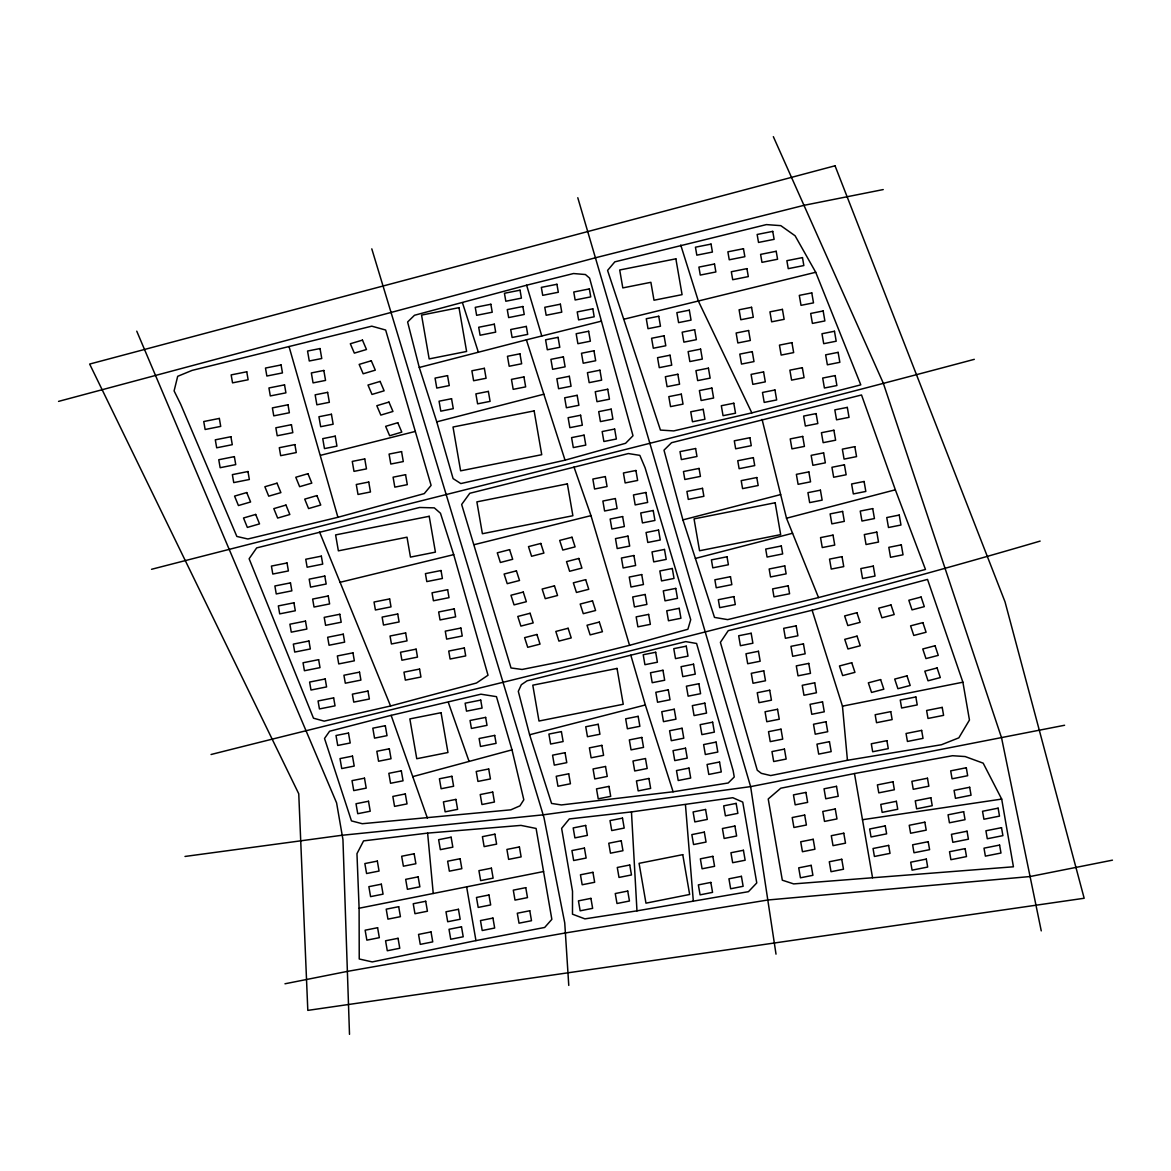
<?xml version="1.0" encoding="UTF-8"?>
<svg xmlns="http://www.w3.org/2000/svg" width="1171" height="1171" viewBox="0 0 1171 1171"><rect width="100%" height="100%" fill="white"/><g stroke="black" fill="none" stroke-linecap="round" stroke-linejoin="round"><path stroke-width="1.5" d="M1040.141 541.09C766.273 621.494 487.707 684.581 211.058 754.505M565.051 460.174L625.592 443.297L632.999 435.744L589.584 278.127L585.456 274.541L573.512 273.531L526.628 285.212L414.49 315.262L407.61 321.981L419.277 367.474L436.754 421.853L453.104 478.602L460.818 483.564L565.051 460.174L526.379 339.839L419.277 367.474M337.921 517.304L424.268 493.606L431.104 485.394L385.654 330.032L371.778 326.167L192.073 370.402L177.685 376.315L174.098 390.909L180.656 404.185L236.849 536.45L247.871 538.997L337.921 517.304L289.032 346.543M151.542 569.296C425.585 498.583 700.814 432.348 974.301 359.336M412.763 776.636L512.005 749.85L496.46 696.657L480.93 694.198L391.129 715.349L329.578 731.246L324.528 738.477L351.461 820.9L362.263 823.711L510.849 809.82L519.924 805.868L523.818 799.778L512.005 749.85M58.55 401.39L595.41 257.781L803.965 205.335L883.227 189.57M390.558 705.981L476.48 683.015L488.014 675.228L453.704 554.63L440.472 513.249L434.295 507.863L419.613 507.482L256.669 547.896L249.116 558.743L313.477 718.189L324.177 721.131L390.558 705.981L319.507 531.883M812.118 610.223L927.52 579.411L962.899 682.21L969.456 720.033L958.844 737.832L941.44 744.741L847.438 760.286L770.679 775.553L761.355 773.358L757.271 770.24L720.399 642.367L728.245 630.657L812.118 610.223L842.461 706.157L847.438 760.286M629.544 645.323L687.875 629.281L690.714 619.693L645.089 467.756L639.834 455.358L628.315 453.558L469.791 493.284L461.652 504.481L511.024 667.968L522.09 669.461L573.892 659.156L629.544 645.323L590.989 515.635L573.995 467.039M818.529 597.576L925.471 569.457L895.347 489.8L861.519 394.978L671.569 442.697L663.986 450.176L682.913 519.895L714.5 617.41L727.659 619.62L818.529 597.576L786.502 518.226L762.072 419.408M786.502 518.226L895.347 489.8M682.913 519.895L780.647 494.572M695.398 558.435L792.577 533.259M436.754 421.853L543.856 394.217M751.826 412.88L860.787 384.849L815.719 272.272L795.094 235.781L780.808 225.652L766.405 224.598L614.819 261.85L607.573 270.428L660.444 430.079L673.706 430.913L751.826 412.88L698.34 301.035L680.732 245.017M529.614 734.759L645.338 704.971L673.105 791.772L728.201 782.989L734.246 776.988L733.134 770.606L696.599 643.494L685.752 641.606L527.082 680.805L521.344 684.713L518.299 691.344L529.614 734.759L551.57 803.438L561.377 804.945L673.105 791.772M320.693 455.285L415.266 431.44M526.379 339.839L601.309 321.176M474.343 544.632L590.989 515.635M623.66 319.288L815.719 272.272M340.088 582.294L453.704 554.63M475.953 940.606L372.232 961.918L359.234 958.99L359.102 908.228L356.965 853.659L363.581 840.88L427.62 833.108L520.963 825.394L536.098 828.453L551.848 919.337L544.676 927.461L475.953 940.606L466.629 886.857M842.461 706.157L962.899 682.21M1064.585 725.259L750.626 786.619L543.154 814.84L341.332 835.347L185.003 856.455M854.479 773.548L780.764 788.215L768.22 798.973L782.316 880.197L793.66 883.9L1013.427 866.789L1001.688 799.09L983.186 763.17L965.167 756.554L952.521 755.719L854.479 773.548L872.556 877.752M359.102 908.228L543.564 871.546M284.977 983.786L347.377 971.388L565.388 932.965L767.81 900.001L1030.07 876.537L1112.45 860.158M636.965 910.848L748.445 891.673L756.773 882.934L742.751 802.091L732.797 797.714L631.462 811.913L569.311 818.953L561.626 828.38L572.517 891.248L572.487 914.185L584.9 918.869L636.965 910.848L631.462 811.913M862.485 819.715L1001.688 799.09M773.343 136.656L883.329 383.239L1001.556 737.803L1041.253 930.886M136.758 331.173L336.589 802.882L342.942 839.519L349.5 1034.344M391.129 715.349L427.415 818.163M448.347 702.483L469.088 761.443M462.501 302.865L478.368 352.237M371.793 248.852L543.959 817.504L564.744 922.924L568.769 985.411M526.628 285.212L541.792 336.004M577.786 197.723L750.626 786.619L776.007 954.145M630.803 655.16L645.338 704.971M427.62 833.108L433.241 893.488M685.445 804.638L693.305 900.953M362.468 340.117L350.319 343.747L354.345 353.13L366.479 349.5L362.468 340.117M371.295 360.77L359.16 364.401L363.171 373.783L375.305 370.153L371.295 360.77M380.121 381.424L367.987 385.054L371.997 394.437L384.132 390.807L380.121 381.424M388.948 402.077L376.813 405.708L380.824 415.09L392.958 411.46L388.948 402.077M397.774 422.716L385.64 426.346L389.65 435.744L401.799 432.114L397.774 422.716M307.958 473.699L295.78 477.256L299.63 486.682L311.808 483.125L307.958 473.699M277.029 483.184L264.866 486.741L268.715 496.167L280.894 492.625L277.029 483.184M246.744 492.552L234.566 496.109L238.43 505.535L250.594 501.978L246.744 492.552M316.887 495.582L304.723 499.139L308.573 508.565L320.752 505.023L316.887 495.582M285.973 505.067L273.809 508.624L277.659 518.065L289.837 514.508L285.973 505.067M255.688 514.435L243.509 517.992L247.359 527.418L259.538 523.876L255.688 514.435M835.04 165.784L89.655 364.064L298.751 793.792L307.812 1010.383L1084.17 898.259L1005.025 601.85L835.04 165.784M856.923 612.711L844.628 615.946L847.833 625.563L860.129 622.328L856.923 612.711M890.999 604.939L878.704 608.173L881.909 617.79L894.205 614.555L890.999 604.939M921.109 597.034L908.828 600.255L912.033 609.871L924.314 606.637L921.109 597.034M857.04 636.131L844.745 639.351L847.95 648.968L860.246 645.748L857.04 636.131M922.88 622.621L910.584 625.856L913.79 635.458L926.085 632.238L922.88 622.621M851.741 662.727L839.461 665.962L842.666 675.579L854.947 672.344L851.741 662.727M935.058 645.748L922.763 648.983L925.968 658.585L938.264 655.365L935.058 645.748M880.621 679.59L868.34 682.825L871.546 692.442L883.827 689.207L880.621 679.59M906.983 675.857L894.703 679.092L897.908 688.709L910.189 685.474L906.983 675.857M937.107 667.953L924.812 671.173L928.018 680.79L940.313 677.57L937.107 667.953M509.59 549.653L497.28 552.829L500.383 562.475L512.693 559.284L509.59 549.653M540.797 543.446L528.487 546.623L531.59 556.269L543.9 553.078L540.797 543.446M571.99 537.24L559.679 540.417L562.797 550.063L575.093 546.872L571.99 537.24M516.426 570.863L504.115 574.039L507.219 583.67L519.529 580.494L516.426 570.863M578.825 558.45L566.515 561.626L569.618 571.272L581.928 568.081L578.825 558.45M523.261 592.058L510.951 595.249L514.054 604.88L526.365 601.704L523.261 592.058M554.454 585.851L542.144 589.042L545.262 598.674L557.557 595.497L554.454 585.851M585.661 579.66L573.351 582.836L576.454 592.467L588.764 589.291L585.661 579.66M530.097 613.267L517.787 616.458L520.89 626.09L533.2 622.913L530.097 613.267M592.497 600.855L580.187 604.046L583.29 613.677L595.6 610.501L592.497 600.855M536.918 634.477L524.608 637.653L527.726 647.3L540.036 644.123L536.918 634.477M568.125 628.271L555.815 631.447L558.918 641.093L571.228 637.917L568.125 628.271M599.332 622.064L587.022 625.241L590.125 634.887L602.436 631.711L599.332 622.064M772.743 231.375L757.139 234.478L758.515 242.441L774.119 239.338L772.743 231.375M711.046 244.095L695.442 247.198L696.818 255.161L712.422 252.058L711.046 244.095M675.872 258.82L619.708 269.989L622.811 287.905L650.886 282.313L654.004 300.23L682.078 294.653L675.872 258.82M520.041 290.174L504.438 293.277L505.813 301.24L521.417 298.137L520.041 290.174M556.928 284.275L541.339 287.378L542.715 295.341L558.318 292.252L556.928 284.275M743.468 248.72L727.879 251.824L729.255 259.786L744.858 256.683L743.468 248.72M459.003 307.651L421.56 315.101L429.157 358.911L466.6 351.461L459.003 307.651M490.854 304.255L475.25 307.358L476.626 315.321L492.23 312.218L490.854 304.255M776.197 251.282L760.594 254.385L761.97 262.348L777.573 259.245L776.197 251.282M589.364 288.915L573.761 292.018L575.137 299.981L590.74 296.878L589.364 288.915M714.5 264.002L698.897 267.105L700.273 275.068L715.876 271.965L714.5 264.002M522.866 306.509L507.263 309.612L508.653 317.575L524.242 314.472L522.866 306.509M320.034 348.548L307.549 351.037L309.276 360.99L321.762 358.516L320.034 348.548M560.382 304.197L544.778 307.3L546.169 315.262L561.773 312.159L560.382 304.197M746.922 268.642L731.319 271.745L732.709 279.708L748.313 276.605L746.922 268.642M802.472 257.591L786.868 260.694L788.244 268.657L803.848 265.554L802.472 257.591M246.759 371.793L231.155 374.896L232.546 382.858L248.135 379.755L246.759 371.793M281.084 364.957L265.48 368.06L266.856 376.023L282.46 372.92L281.084 364.957M494.308 324.177L478.705 327.265L480.081 335.243L495.684 332.14L494.308 324.177M592.819 308.822L577.215 311.925L578.591 319.888L594.195 316.785L592.819 308.822M526.321 326.416L510.717 329.519L512.108 337.482L527.697 334.379L526.321 326.416M323.825 370.46L311.354 372.934L313.067 382.888L325.553 380.414L323.825 370.46M284.538 384.864L268.935 387.967L270.311 395.93L285.914 392.841L284.538 384.864M658.746 316.258L646.275 318.732L648.002 328.685L660.473 326.211L658.746 316.258M689.324 310.169L676.853 312.657L678.58 322.611L691.051 320.122L689.324 310.169M558.069 337.336L545.584 339.81L547.311 349.763L559.797 347.289L558.069 337.336M588.647 331.247L576.161 333.735L577.889 343.689L590.374 341.2L588.647 331.247M811.781 292.896L799.295 295.385L801.023 305.338L813.508 302.865L811.781 292.896M751.562 307.3L739.091 309.788L740.819 319.742L753.29 317.253L751.562 307.3M519.939 353.818L507.453 356.291L509.18 366.245L521.666 363.771L519.939 353.818M327.631 392.358L315.145 394.832L316.873 404.8L329.358 402.312L327.631 392.358M219.343 418.428L203.739 421.531L205.13 429.494L220.719 426.39L219.343 418.428M287.993 404.785L272.389 407.889L273.765 415.851L289.369 412.748L287.993 404.785M447.542 375.628L435.056 378.101L436.783 388.069L449.269 385.581L447.542 375.628M484.355 368.309L471.884 370.783L473.611 380.736L486.082 378.262L484.355 368.309M782.418 309.378L769.933 311.867L771.66 321.82L784.146 319.332L782.418 309.378M664.074 335.799L651.588 338.273L653.316 348.226L665.801 345.752L664.074 335.799M694.652 329.71L682.166 332.198L683.893 342.152L696.379 339.663L694.652 329.71M563.383 356.862L550.912 359.351L552.639 369.304L565.11 366.816L563.383 356.862M593.96 350.788L581.489 353.261L583.217 363.23L595.688 360.741L593.96 350.788M823.154 310.974L810.683 313.462L812.411 323.416L824.882 320.927L823.154 310.974M748.606 330.529L736.135 333.003L737.847 342.957L750.333 340.483L748.606 330.529M331.422 414.256L318.936 416.744L320.664 426.698L333.149 424.209L331.422 414.256M523.935 376.916L511.464 379.389L513.191 389.343L525.662 386.869L523.935 376.916M230.907 436.724L215.303 439.828L216.694 447.79L232.282 444.687L230.907 436.724M291.433 424.692L275.844 427.796L277.22 435.758L292.823 432.655L291.433 424.692M451.552 398.726L439.066 401.199L440.794 411.153L453.279 408.679L451.552 398.726M488.366 391.407L475.88 393.88L477.607 403.834L490.093 401.36L488.366 391.407M670.032 355.208L657.546 357.682L659.273 367.65L671.744 365.162L670.032 355.208M700.609 349.119L688.124 351.607L689.851 361.561L702.322 359.073L700.609 349.119M569.34 376.286L556.854 378.76L558.582 388.713L571.067 386.24L569.34 376.286M599.918 370.197L587.432 372.685L589.159 382.639L601.645 380.151L599.918 370.197M834.469 331.261L821.983 333.735L823.711 343.689L836.196 341.215L834.469 331.261M791.933 342.635L779.447 345.123L781.174 355.076L793.66 352.588L791.933 342.635M752.265 351.637L739.794 354.11L741.521 364.064L753.992 361.59L752.265 351.637M335.228 436.154L322.742 438.642L324.469 448.595L336.941 446.107L335.228 436.154M234.361 456.631L218.757 459.735L220.148 467.697L235.737 464.609L234.361 456.631M294.887 444.599L279.298 447.703L280.674 455.665L296.278 452.562L294.887 444.599M677.848 374.252L665.362 376.725L667.089 386.679L679.575 384.205L677.848 374.252M708.426 368.162L695.94 370.651L697.667 380.604L710.153 378.116L708.426 368.162M577.157 395.315L564.671 397.803L566.398 407.757L578.884 405.283L577.157 395.315M607.734 389.24L595.249 391.729L596.976 401.682L609.462 399.194L607.734 389.24M534.137 410.889L453.016 427.02L460.613 470.83L541.734 454.699L534.137 410.889M838.129 352.354L825.643 354.842L827.37 364.796L839.856 362.307L838.129 352.354M247.974 471.532L232.37 474.621L233.746 482.598L249.35 479.495L247.974 471.532M763.58 371.91L751.094 374.383L752.821 384.351L765.307 381.863L763.58 371.91M802.34 367.694L789.869 370.168L791.596 380.121L804.067 377.648L802.34 367.694M681.302 394.159L668.817 396.632L670.544 406.6L683.03 404.112L681.302 394.159M711.88 388.069L699.394 390.558L701.122 400.511L713.607 398.038L711.88 388.069M580.611 415.237L568.125 417.71L569.853 427.664L582.338 425.19L580.611 415.237M611.189 409.147L598.703 411.636L600.43 421.589L612.916 419.101L611.189 409.147M364.752 458.93L352.266 461.403L353.993 471.357L366.479 468.883L364.752 458.93M401.565 451.611L389.079 454.085L390.807 464.038L403.292 461.564L401.565 451.611M835.172 375.584L822.686 378.057L824.413 388.011L836.899 385.537L835.172 375.584M774.953 389.987L762.482 392.461L764.209 402.414L776.68 399.94L774.953 389.987M703.215 409.323L690.744 411.797L692.471 421.765L704.942 419.277L703.215 409.323M733.793 403.234L721.321 405.722L723.049 415.676L735.52 413.202L733.793 403.234M584.066 435.144L571.58 437.617L573.307 447.585L585.793 445.097L584.066 435.144M614.643 429.054L602.157 431.543L603.885 441.496L616.37 439.023L614.643 429.054M368.748 482.028L356.277 484.501L358.004 494.455L370.475 491.981L368.748 482.028M405.576 474.694L393.09 477.183L394.817 487.136L407.303 484.648L405.576 474.694M816.099 413.597L803.628 416.071L805.355 426.024L817.826 423.551L816.099 413.597M847.306 407.391L834.821 409.865L836.548 419.818L849.034 417.344L847.306 407.391M695.603 448.522L680 451.625L681.376 459.588L696.979 456.485L695.603 448.522M749.894 437.72L734.29 440.823L735.666 448.786L751.27 445.683L749.894 437.72M802.706 436.432L790.22 438.92L791.947 448.874L804.433 446.4L802.706 436.432M833.898 430.24L821.427 432.714L823.154 442.667L835.626 440.194L833.898 430.24M567.364 483.872L476.875 501.861L482.393 533.727L572.882 515.723L567.364 483.872M605.334 476.568L592.848 479.056L594.575 489.01L607.061 486.536L605.334 476.568M635.912 470.493L623.426 472.982L625.153 482.935L637.639 480.447L635.912 470.493M429.215 516.294L335.609 534.913L338.375 550.838L407.01 537.196L410.465 557.103L435.422 552.141L429.215 516.294M699.058 468.429L683.454 471.532L684.83 479.495L700.434 476.392L699.058 468.429M753.348 457.627L737.745 460.73L739.121 468.693L754.724 465.59L753.348 457.627M823.623 452.87L811.152 455.358L812.879 465.311L825.35 462.823L823.623 452.87M854.83 446.663L842.344 449.152L844.071 459.105L856.557 456.617L854.83 446.663M287.027 562.973L271.423 566.076L272.799 574.039L288.403 570.936L287.027 562.973M321.337 556.152L305.748 559.255L307.124 567.218L322.728 564.115L321.337 556.152M615.361 498.553L602.875 501.042L604.602 510.995L617.088 508.507L615.361 498.553M645.938 492.479L633.452 494.952L635.18 504.921L647.665 502.432L645.938 492.479M702.498 488.336L686.909 491.439L688.285 499.402L703.888 496.299L702.498 488.336M756.788 477.534L741.199 480.637L742.575 488.614L758.179 485.511L756.788 477.534M808.854 471.884L796.368 474.357L798.095 484.311L810.566 481.837L808.854 471.884M844.423 464.799L831.937 467.288L833.664 477.241L846.15 474.753L844.423 464.799M622.635 516.572L610.15 519.06L611.877 529.014L624.363 526.526L622.635 516.572M653.213 510.497L640.727 512.971L642.455 522.925L654.94 520.451L653.213 510.497M290.467 582.88L274.878 585.983L276.254 593.946L291.857 590.843L290.467 582.88M324.791 576.059L309.188 579.162L310.578 587.125L326.182 584.022L324.791 576.059M820.417 490.181L807.931 492.654L809.659 502.608L822.144 500.134L820.417 490.181M864.096 481.486L851.61 483.974L853.337 493.928L865.823 491.439L864.096 481.486M775.158 502.754L694.037 518.885L699.555 550.751L780.676 534.62L775.158 502.754M441.028 570.526L425.424 573.629L426.8 581.592L442.404 578.489L441.028 570.526M627.963 536.113L615.478 538.601L617.205 548.555L629.691 546.067L627.963 536.113M658.541 530.039L646.055 532.512L647.783 542.466L660.268 539.992L658.541 530.039M293.921 602.802L278.332 605.905L279.708 613.867L295.312 610.764L293.921 602.802M328.246 595.966L312.642 599.069L314.033 607.032L329.622 603.929L328.246 595.966M389.636 598.923L374.032 602.026L375.408 609.989L391.012 606.885L389.636 598.923M447.644 589.701L432.04 592.804L433.416 600.767L449.02 597.664L447.644 589.701M842.608 511.42L830.122 513.908L831.849 523.861L844.32 521.373L842.608 511.42M633.906 555.522L621.435 558.011L623.148 567.964L635.633 565.476L633.906 555.522M664.484 549.448L652.013 551.922L653.725 561.89L666.211 559.401L664.484 549.448M305.485 621.098L289.896 624.202L291.272 632.164L306.875 629.061L305.485 621.098M339.81 614.263L324.206 617.366L325.597 625.329L341.2 622.225L339.81 614.263M872.717 508.609L860.231 511.083L861.958 521.036L874.444 518.563L872.717 508.609M397.73 613.985L382.127 617.088L383.503 625.051L399.106 621.947L397.73 613.985M899.24 515.064L886.754 517.553L888.482 527.506L900.967 525.032L899.24 515.064M454.26 608.876L438.657 611.979L440.033 619.942L455.636 616.839L454.26 608.876M833.02 535.118L820.534 537.606L822.262 547.56L834.747 545.086L833.02 535.118M727.015 556.781L711.412 559.884L712.788 567.847L728.391 564.744L727.015 556.781M781.306 545.979L765.702 549.082L767.078 557.045L782.682 553.942L781.306 545.979M641.723 574.566L629.251 577.054L630.979 587.008L643.45 584.519L641.723 574.566M672.3 568.491L659.829 570.965L661.556 580.918L674.028 578.445L672.3 568.491M308.939 641.005L293.336 644.109L294.726 652.071L310.33 648.968L308.939 641.005M343.264 634.17L327.66 637.273L329.051 645.236L344.64 642.147L343.264 634.17M876.786 532.102L864.315 534.576L866.042 544.53L878.513 542.056L876.786 532.102M405.649 632.911L390.045 636.014L391.436 643.977L407.025 640.874L405.649 632.911M460.876 628.051L445.273 631.154L446.649 639.117L462.252 636.014L460.876 628.051M730.47 576.688L714.866 579.791L716.242 587.754L731.846 584.651L730.47 576.688M784.76 565.886L769.157 568.989L770.533 576.952L786.136 573.849L784.76 565.886M645.177 594.473L632.706 596.961L634.433 606.915L646.904 604.426L645.177 594.473M675.755 588.398L663.284 590.872L665.011 600.84L677.482 598.352L675.755 588.398M318.629 659.668L303.04 662.771L304.416 670.734L320.02 667.631L318.629 659.668M352.954 652.847L337.35 655.95L338.741 663.913L354.345 660.81L352.954 652.847M842.022 556.649L829.536 559.123L831.264 569.077L843.749 566.603L842.022 556.649M901.304 544.852L888.818 547.34L890.546 557.294L903.031 554.805L901.304 544.852M416.115 649.158L400.511 652.247L401.902 660.224L417.491 657.121L416.115 649.158M873.303 566.091L860.817 568.579L862.544 578.533L875.03 576.044L873.303 566.091M464.331 647.958L448.727 651.061L450.103 659.024L465.707 655.921L464.331 647.958M733.91 596.595L718.321 599.698L719.697 607.661L735.3 604.558L733.91 596.595M788.2 585.793L772.611 588.896L773.987 596.859L789.591 593.756L788.2 585.793M648.632 614.394L636.16 616.868L637.888 626.822L650.359 624.348L648.632 614.394M679.209 608.305L666.738 610.794L668.465 620.747L680.937 618.259L679.209 608.305M325.216 678.96L309.612 682.064L310.988 690.026L326.592 686.923L325.216 678.96M359.526 672.139L343.923 675.243L345.313 683.205L360.917 680.102L359.526 672.139M419.569 669.065L403.966 672.169L405.342 680.131L420.945 677.028L419.569 669.065M333.647 697.872L318.058 700.975L319.434 708.938L335.038 705.835L333.647 697.872M367.972 691.051L352.369 694.154L353.759 702.117L369.363 699.014L367.972 691.051M655.687 652.262L643.201 654.735L644.928 664.689L657.414 662.215L655.687 652.262M686.265 646.172L673.779 648.661L675.506 658.614L687.992 656.126L686.265 646.172M751.167 633.262L738.681 635.751L740.409 645.704L752.894 643.216L751.167 633.262M796.163 625.841L783.677 628.329L785.404 638.283L797.89 635.794L796.163 625.841M617.029 668.436L532.79 685.181L538.997 721.029L623.25 704.269L617.029 668.436M480.725 700.097L465.121 703.2L466.497 711.163L482.101 708.06L480.725 700.097M441.057 712.7L409.85 718.906L416.759 758.72L447.966 752.514L441.057 712.7M662.962 670.266L650.49 672.754L652.218 682.708L664.689 680.234L662.962 670.266M693.539 664.191L681.068 666.68L682.795 676.633L695.267 674.145L693.539 664.191M758.442 651.281L745.971 653.769L747.698 663.723L760.169 661.234L758.442 651.281M348.49 733.031L336.004 735.505L337.731 745.459L350.217 742.985L348.49 733.031M385.303 725.698L372.817 728.186L374.544 738.14L387.03 735.651L385.303 725.698M803.452 643.86L790.967 646.348L792.694 656.302L805.165 653.813L803.452 643.86M485.643 717.384L470.039 720.487L471.43 728.45L487.019 725.347L485.643 717.384M668.29 689.807L655.819 692.295L657.546 702.249L670.017 699.76L668.29 689.807M698.867 683.732L686.396 686.206L688.124 696.16L700.595 693.686L698.867 683.732M763.77 670.822L751.284 673.31L753.012 683.264L765.497 680.775L763.77 670.822M808.766 663.401L796.295 665.875L798.022 675.828L810.493 673.354L808.766 663.401M352.486 756.115L340.014 758.603L341.742 768.557L354.213 766.068L352.486 756.115M389.314 748.796L376.828 751.284L378.555 761.238L391.041 758.749L389.314 748.796M494.704 735.403L479.115 738.506L480.491 746.469L496.094 743.365L494.704 735.403M561.392 731.597L548.906 734.071L550.633 744.039L563.119 741.55L561.392 731.597M598.205 724.278L585.734 726.752L587.461 736.705L599.933 734.232L598.205 724.278M638.151 716.33L625.665 718.818L627.393 728.772L639.878 726.283L638.151 716.33M674.247 709.216L661.761 711.705L663.489 721.658L675.974 719.184L674.247 709.216M704.825 703.142L692.339 705.63L694.066 715.583L706.552 713.095L704.825 703.142M769.713 690.231L757.242 692.72L758.969 702.673L771.44 700.185L769.713 690.231M814.723 682.81L802.237 685.298L803.965 695.252L816.45 692.764L814.723 682.81M364.488 778.173L352.017 780.647L353.744 790.601L366.216 788.127L364.488 778.173M401.316 770.84L388.831 773.328L390.558 783.282L403.044 780.808L401.316 770.84M682.064 728.26L669.578 730.748L671.305 740.701L683.791 738.213L682.064 728.26M712.641 722.185L700.156 724.659L701.883 734.627L714.369 732.138L712.641 722.185M777.544 709.275L765.058 711.763L766.785 721.717L779.271 719.228L777.544 709.275M565.051 752.704L552.566 755.178L554.293 765.131L566.779 762.658L565.051 752.704M601.865 745.371L589.394 747.859L591.121 757.813L603.592 755.339L601.865 745.371M641.81 737.437L629.325 739.911L631.052 749.864L643.538 747.391L641.81 737.437M822.54 701.853L810.054 704.327L811.781 714.295L824.267 711.807L822.54 701.853M451.889 776.3L439.403 778.788L441.13 788.742L453.616 786.253L451.889 776.3M488.702 768.981L476.216 771.469L477.944 781.423L490.429 778.935L488.702 768.981M368.499 801.257L356.013 803.745L357.741 813.699L370.226 811.225L368.499 801.257M405.312 793.938L392.841 796.426L394.554 806.38L407.04 803.892L405.312 793.938M915.854 696.95L900.25 700.053L901.626 708.016L917.23 704.913L915.854 696.95M685.518 748.181L673.032 750.655L674.759 760.608L687.245 758.135L685.518 748.181M716.096 742.092L703.61 744.58L705.337 754.534L717.823 752.045L716.096 742.092M780.998 729.182L768.513 731.67L770.24 741.624L782.726 739.135L780.998 729.182M825.994 721.76L813.508 724.249L815.236 734.202L827.721 731.714L825.994 721.76M568.711 773.797L556.225 776.285L557.952 786.239L570.438 783.765L568.711 773.797M605.524 766.478L593.053 768.966L594.78 778.92L607.251 776.432L605.524 766.478M645.47 758.545L632.984 761.018L634.711 770.972L647.197 768.498L645.47 758.545M890.765 711.631L875.161 714.734L876.537 722.697L892.141 719.594L890.765 711.631M455.885 799.398L443.414 801.886L445.141 811.84L457.612 809.351L455.885 799.398M492.713 792.079L480.227 794.553L481.954 804.521L494.44 802.033L492.713 792.079M942.216 707.386L926.612 710.49L928.003 718.452L943.592 715.349L942.216 707.386M688.972 768.088L676.487 770.562L678.214 780.515L690.7 778.042L688.972 768.088M719.55 761.999L707.064 764.487L708.792 774.441L721.277 771.952L719.55 761.999M784.438 749.103L771.967 751.577L773.694 761.531L786.165 759.057L784.438 749.103M829.449 741.667L816.963 744.156L818.69 754.109L831.176 751.621L829.449 741.667M608.979 786.385L596.507 788.873L598.235 798.827L610.706 796.353L608.979 786.385M648.924 778.452L636.439 780.925L638.166 790.879L650.652 788.405L648.924 778.452M921.65 730.397L906.047 733.5L907.437 741.463L923.026 738.359L921.65 730.397M886.901 740.672L871.297 743.775L872.673 751.738L888.277 748.635L886.901 740.672M451.113 837.206L438.627 839.695L440.355 849.648L452.84 847.16L451.113 837.206M494.894 834.176L482.408 836.665L484.135 846.618L496.621 844.13L494.894 834.176M377.34 861.095L364.854 863.569L366.582 873.522L379.053 871.048L377.34 861.095M414.153 853.776L401.668 856.25L403.395 866.203L415.881 863.73L414.153 853.776M585.661 825.438L573.19 827.926L574.902 837.88L587.388 835.391L585.661 825.438M622.489 818.119L610.003 820.593L611.73 830.561L624.202 828.073L622.489 818.119M705.571 809.468L693.1 811.957L694.827 821.91L707.299 819.422L705.571 809.468M736.149 803.394L723.678 805.868L725.405 815.836L737.876 813.347L736.149 803.394M460.115 858.738L447.629 861.212L449.357 871.165L461.842 868.692L460.115 858.738M519.397 846.94L506.911 849.429L508.638 859.382L521.124 856.894L519.397 846.94M805.926 792.416L793.455 794.889L795.182 804.843L807.653 802.369L805.926 792.416M836.504 786.327L824.033 788.815L825.76 798.768L838.231 796.28L836.504 786.327M892.99 781.789L877.386 784.892L878.777 792.855L894.366 789.752L892.99 781.789M966.295 767.752L950.691 770.855L952.067 778.817L967.67 775.714L966.295 767.752M381.336 884.193L368.865 886.667L370.578 896.62L383.063 894.146L381.336 884.193M418.149 876.859L405.678 879.348L407.406 889.301L419.877 886.813L418.149 876.859M927.476 778.232L911.872 781.335L913.248 789.298L928.852 786.195L927.476 778.232M584.417 848.082L571.931 850.57L573.658 860.524L586.144 858.036L584.417 848.082M621.23 840.763L608.759 843.237L610.472 853.191L622.957 850.717L621.23 840.763M491.41 868.179L478.924 870.653L480.652 880.621L493.123 878.133L491.41 868.179M704.327 832.113L691.841 834.601L693.569 844.554L706.054 842.066L704.327 832.113M734.905 826.038L722.419 828.512L724.146 838.465L736.632 835.992L734.905 826.038M804.682 815.06L792.196 817.534L793.923 827.487L806.409 825.013L804.682 815.06M835.26 808.971L822.774 811.459L824.501 821.413L836.987 818.924L835.26 808.971M896.371 801.301L880.768 804.404L882.158 812.367L897.747 809.263L896.371 801.301M969.676 787.263L954.072 790.366L955.463 798.329L971.052 795.226L969.676 787.263M930.857 797.744L915.254 800.847L916.63 808.81L932.233 805.707L930.857 797.744M398.696 906.705L386.21 909.179L387.938 919.133L400.423 916.659L398.696 906.705M425.702 901.26L413.231 903.749L414.958 913.702L427.43 911.228L425.702 901.26M592.936 872.322L580.45 874.796L582.177 884.764L594.663 882.275L592.936 872.322M629.749 865.003L617.278 867.477L619.005 877.43L631.476 874.957L629.749 865.003M682.752 854.654L639.073 863.334L645.968 903.163L689.66 894.468L682.752 854.654M488.951 894.981L476.465 897.469L478.192 907.423L490.678 904.934L488.951 894.981M525.764 887.662L513.293 890.15L515.006 900.104L527.492 897.615L525.764 887.662M712.846 856.352L700.36 858.841L702.088 868.794L714.573 866.306L712.846 856.352M743.424 850.278L730.938 852.751L732.665 862.705L745.151 860.231L743.424 850.278M458.447 909.296L445.975 911.785L447.703 921.738L460.174 919.25L458.447 909.296M813.201 839.285L800.715 841.773L802.442 851.727L814.928 849.238L813.201 839.285M843.779 833.21L831.293 835.699L833.02 845.652L845.506 843.164L843.779 833.21M885.261 825.892L869.658 828.995L871.034 836.958L886.637 833.854L885.261 825.892M377.604 927.725L365.132 930.198L366.86 940.152L379.331 937.678L377.604 927.725M963.66 811.708L948.056 814.811L949.432 822.789L965.036 819.685L963.66 811.708M924.827 822.188L909.223 825.292L910.614 833.254L926.217 830.151L924.827 822.188M998.131 808.166L982.528 811.269L983.918 819.232L999.507 816.128L998.131 808.166M590.916 898.377L578.43 900.865L580.157 910.818L592.643 908.345L590.916 898.377M627.729 891.058L615.258 893.546L616.985 903.5L629.456 901.011L627.729 891.058M492.947 918.079L480.476 920.567L482.203 930.521L494.674 928.032L492.947 918.079M529.775 910.76L517.289 913.234L519.016 923.187L531.502 920.713L529.775 910.76M398.052 938.308L385.566 940.781L387.294 950.75L399.779 948.261L398.052 938.308M431.03 931.926L418.545 934.414L420.272 944.368L432.743 941.879L431.03 931.926M461.491 926.817L449.005 929.306L450.733 939.259L463.218 936.771L461.491 926.817M888.643 845.403L873.039 848.507L874.415 856.469L890.019 853.366L888.643 845.403M967.041 831.22L951.438 834.323L952.813 842.3L968.417 839.197L967.041 831.22M710.826 882.422L698.355 884.895L700.082 894.849L712.554 892.375L710.826 882.422M741.404 876.332L728.933 878.821L730.66 888.774L743.131 886.286L741.404 876.332M928.208 841.7L912.619 844.803L913.995 852.766L929.598 849.663L928.208 841.7M811.181 865.354L798.71 867.843L800.437 877.796L812.908 875.308L811.181 865.354M841.759 859.28L829.288 861.754L831.015 871.707L843.486 869.233L841.759 859.28M1001.512 827.677L985.909 830.781L987.299 838.743L1002.903 835.64L1001.512 827.677M965.124 848.624L949.52 851.727L950.896 859.69L966.499 856.587L965.124 848.624M926.305 859.09L910.701 862.193L912.077 870.155L927.681 867.052L926.305 859.09M999.595 845.067L984.006 848.17L985.382 856.133L1000.985 853.03L999.595 845.067"/></g></svg>
